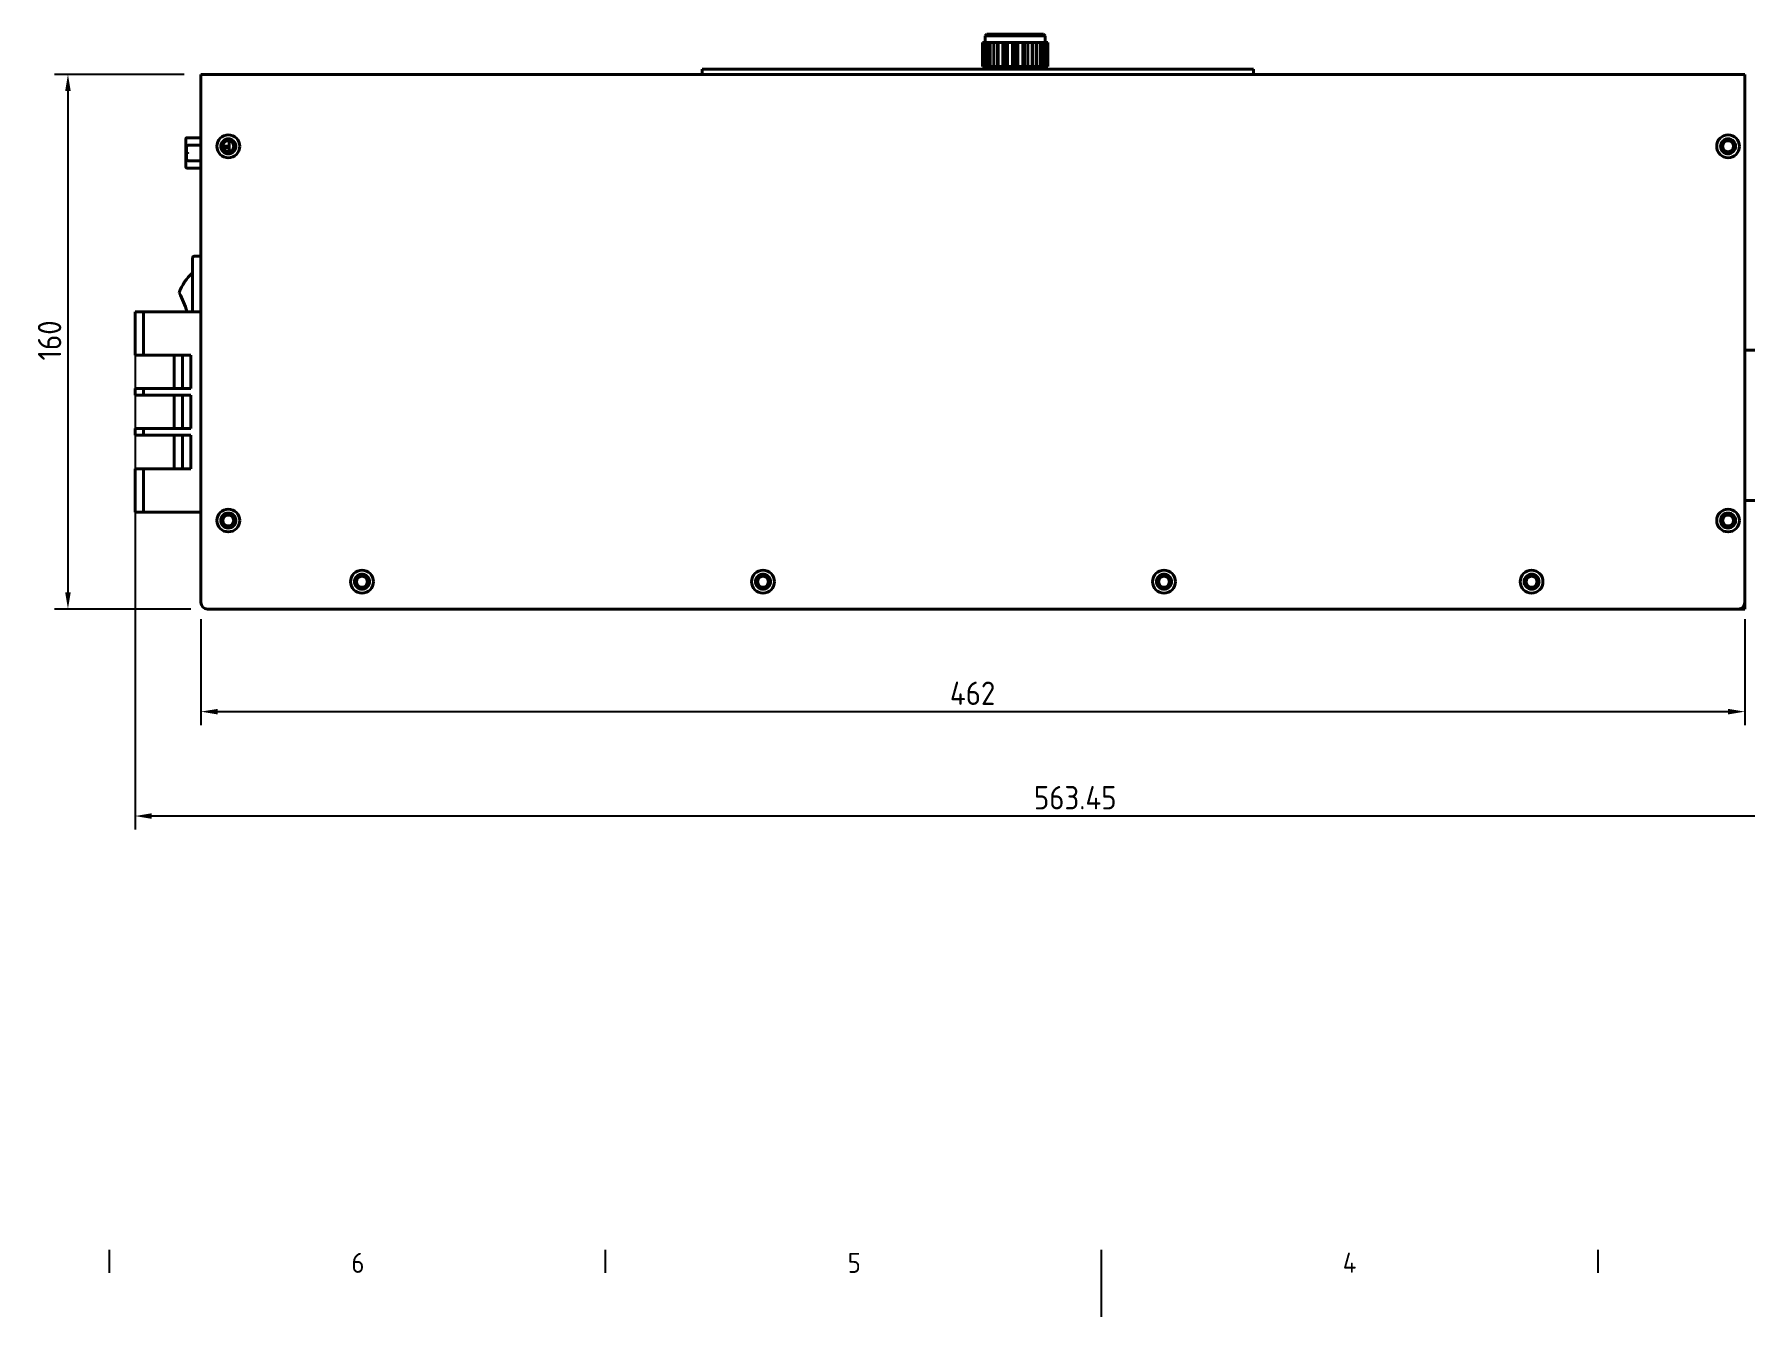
# Model space of a CAD drawing. Header units: millimetres. Extents: x 0 to 1188, y 0 to 840.
# Drawn here: x 275 to 786, y 0 to 384 of the extents above; entities that cross this region are included whole.
import ezdxf

# ---------------------------------------------------------------- set-up
doc = ezdxf.new("R2010")
doc.units = ezdxf.units.MM
doc.header["$LTSCALE"] = 2
doc.layers.get('0').update_dxf_attribs({"color": 3, "lineweight": 25})
for name, color, linetype, lineweight in [('가시적인 것(ISO)', 3, 'Continuous', 40), ('가시적인 좁은 것(ISO)', 3, 'Continuous', 35), ('경계(ISO)', 7, 'Continuous', 25), ('치수(ISO)', 2, 'Continuous', 25)]:
    doc.layers.add(name, color=color, linetype=linetype, lineweight=lineweight)
doc.styles.add('문자 텍스트_PSTEK_POSCO', font='isocp.shx')
doc.styles.add('치수 텍스트_PSTEK_POSCO', font='isocp.shx')
doc.dimstyles.new('치수_PSTEK_POSCO', dxfattribs={"dimscale": 2, "dimtxt": 3.5, "dimasz": 2.5, "dimexe": 2, "dimexo": 2.5, "dimgap": 1, "dimtad": 1, "dimrnd": 1e-08, "dimdsep": 46, "dimtxsty": '치수 텍스트_PSTEK_POSCO', "dimcen": 0.09, "dimdle": 10, "dimclrd": 7, "dimclre": 7, "dimclrt": 2, "dimadec": 1, "dimazin": 2, "dimtfac": 1, "dimtmove": 0, "dimatfit": 3, "dimfxl": 0, "dimtolj": 1, "dimlwd": -1, "dimlwe": -1, "dimarcsym": 0})

# ---------------------------------------------------------------- blocks, each defined once
blk = doc.blocks.new('경계 Default Border')
at = {"layer": '경계(ISO)'}
for p, q in [((148.5, 10), (148.5, 6.6)), ((222.75, 10), (222.75, 6.6)), ((371.25, 10), (371.25, 6.6))]:
    blk.add_line(p, q, dxfattribs=at)
at = {"layer": '경계(ISO)', "flags": 128}
blk.add_lwpolyline([(297, 0), (297, 10)], dxfattribs=at)
at = {"layer": '경계(ISO)', "color": 2, "char_height": 3, "attachment_point": 7, "style": '문자 텍스트_PSTEK_POSCO'}
for s, insert in [('6', (184.77, 6.57)), ('5', (259.02, 6.57)), ('4', (333.1, 6.6))]:
    blk.add_mtext(s, dxfattribs=dict(at, insert=insert))
blk = doc.blocks.new('*D24')
at = {"layer": 'Defpoints', "color": 0}
for p in [(324.49, 213.81), (786.49, 213.81), (786.49, 181.11)]:
    blk.add_point(p, dxfattribs=at)
at = {"layer": '치수(ISO)', "color": 7}
for p, q in [((324.49, 208.81), (324.49, 177.11)), ((786.49, 208.81), (786.49, 177.11)), ((329.49, 181.11), (781.49, 181.11))]:
    blk.add_line(p, q, dxfattribs=at)
for points in [[(329.49, 181.94), (329.49, 180.28), (324.49, 181.11)], [(781.49, 181.94), (781.49, 180.28), (786.49, 181.11)]]:
    blk.add_solid(points, dxfattribs=at)
at = {"layer": '치수(ISO)', "color": 2, "insert": (548.63, 186.61), "char_height": 7, "attachment_point": 4, "style": '치수 텍스트_PSTEK_POSCO'}
blk.add_mtext('\\A1;462', dxfattribs=at)
blk = doc.blocks.new('*D25')
at = {"layer": 'Defpoints', "color": 0}
for p in [(304.79, 300.81), (868.24, 262.56), (304.79, 149.86)]:
    blk.add_point(p, dxfattribs=at)
at = {"layer": '치수(ISO)', "color": 7}
for p, q in [((304.79, 295.81), (304.79, 145.86)), ((868.24, 257.56), (868.24, 145.86)), ((863.24, 149.86), (309.79, 149.86))]:
    blk.add_line(p, q, dxfattribs=at)
for points in [[(309.79, 150.7), (309.79, 149.03), (304.79, 149.86)], [(863.24, 150.7), (863.24, 149.03), (868.24, 149.86)]]:
    blk.add_solid(points, dxfattribs=at)
at = {"layer": '치수(ISO)', "color": 2, "insert": (573.77, 155.36), "char_height": 7, "attachment_point": 4, "style": '치수 텍스트_PSTEK_POSCO'}
blk.add_mtext('\\A1;563.45', dxfattribs=at)
blk = doc.blocks.new('*D26')
at = {"layer": 'Defpoints', "color": 0}
for p in [(324.49, 371.81), (284.7, 211.81), (326.49, 211.81)]:
    blk.add_point(p, dxfattribs=at)
at = {"layer": '치수(ISO)', "color": 7}
for p, q in [((319.49, 371.81), (280.7, 371.81)), ((284.7, 366.81), (284.7, 216.81)), ((321.49, 211.81), (280.7, 211.81))]:
    blk.add_line(p, q, dxfattribs=at)
for points in [[(283.86, 366.81), (285.53, 366.81), (284.7, 371.81)], [(283.86, 216.81), (285.53, 216.81), (284.7, 211.81)]]:
    blk.add_solid(points, dxfattribs=at)
at = {"layer": '치수(ISO)', "color": 2, "insert": (279.2, 286.2), "char_height": 7, "attachment_point": 4, "rotation": 90, "style": '치수 텍스트_PSTEK_POSCO'}
blk.add_mtext('\\A1;160', dxfattribs=at)

msp = doc.modelspace()

# ---------------------------------------------------------------- linework, layer by layer
at = {"layer": '가시적인 것(ISO)'}
for p, q in [((558.394, 381.356), (558.394, 374.206)), ((558.394, 381.356), (558.635, 381.356)), ((558.635, 381.356), (559.11, 381.356)), ((558.635, 374.206), (558.635, 381.356)), ((559.11, 381.356), (559.11, 374.206)), ((559.11, 381.356), (559.808, 381.356)), ((559.664, 383.856), (559.164, 383.356)), ((559.164, 383.356), (559.164, 381.356)), ((577.164, 383.356), (559.164, 383.356)), ((559.664, 383.856), (576.664, 383.856)), ((559.808, 381.356), (560.713, 381.356)), ((559.808, 374.206), (559.808, 381.356)), ((560.713, 381.356), (560.713, 374.206)), ((560.713, 381.356), (561.799, 381.356)), ((561.799, 381.356), (562.874, 381.356)), ((561.799, 374.206), (561.799, 381.356)), ((562.874, 381.356), (562.874, 374.206)), ((562.874, 381.356), (563.044, 381.356)), ((563.044, 381.356), (563.044, 374.206)), ((563.044, 381.356), (564.413, 381.356)), ((564.413, 381.356), (565.383, 381.356)), ((564.413, 374.206), (564.413, 381.356)), ((565.383, 381.356), (565.383, 374.206)), ((565.383, 381.356), (565.877, 381.356)), ((565.877, 381.356), (565.877, 374.206)), ((565.877, 381.356), (567.394, 381.356)), ((567.394, 381.356), (568.164, 381.356)), ((567.394, 374.206), (567.394, 381.356)), ((568.164, 381.356), (568.164, 374.206)), ((568.164, 381.356), (568.934, 381.356)), ((568.934, 381.356), (568.934, 374.206)), ((568.934, 381.356), (570.451, 381.356)), ((570.451, 381.356), (570.945, 381.356)), ((570.451, 374.206), (570.451, 381.356)), ((570.945, 381.356), (570.945, 374.206)), ((570.945, 381.356), (571.915, 381.356)), ((571.915, 381.356), (571.915, 374.206)), ((571.915, 381.356), (573.284, 381.356)), ((573.284, 381.356), (573.454, 381.356)), ((573.284, 374.206), (573.284, 381.356)), ((573.454, 381.356), (573.454, 374.206)), ((573.454, 381.356), (574.529, 381.356)), ((574.529, 381.356), (574.529, 374.206)), ((574.529, 381.356), (575.615, 381.356)), ((575.615, 374.206), (575.615, 381.356)), ((575.615, 381.356), (576.52, 381.356)), ((576.52, 381.356), (576.52, 374.206)), ((576.52, 381.356), (577.218, 381.356)), ((576.664, 383.856), (577.164, 383.356)), ((577.164, 383.356), (577.164, 381.356)), ((577.218, 374.206), (577.218, 381.356)), ((577.218, 381.356), (577.693, 381.356)), ((577.693, 381.356), (577.693, 374.206)), ((577.693, 381.356), (577.934, 381.356)), ((577.934, 374.206), (577.934, 381.356)), ((558.635, 374.206), (558.394, 374.206)), ((559.11, 374.206), (558.635, 374.206)), ((559.808, 374.206), (559.11, 374.206)), ((559.364, 373.406), (559.364, 374.206)), ((560.713, 374.206), (559.808, 374.206)), ((561.799, 374.206), (560.713, 374.206)), ((562.874, 374.206), (561.799, 374.206)), ((563.044, 374.206), (562.874, 374.206)), ((564.413, 374.206), (563.044, 374.206)), ((565.383, 374.206), (564.413, 374.206)), ((565.877, 374.206), (565.383, 374.206)), ((567.394, 374.206), (565.877, 374.206)), ((568.164, 374.206), (567.394, 374.206)), ((568.934, 374.206), (568.164, 374.206)), ((570.451, 374.206), (568.934, 374.206)), ((570.945, 374.206), (570.451, 374.206)), ((571.915, 374.206), (570.945, 374.206)), ((573.284, 374.206), (571.915, 374.206)), ((573.454, 374.206), (573.284, 374.206)), ((574.529, 374.206), (573.454, 374.206)), ((575.615, 374.206), (574.529, 374.206)), ((576.52, 374.206), (575.615, 374.206)), ((577.218, 374.206), (576.52, 374.206)), ((576.964, 373.406), (576.964, 374.206)), ((577.693, 374.206), (577.218, 374.206)), ((577.934, 374.206), (577.693, 374.206)), ((324.49, 371.806), (786.49, 371.806)), ((324.49, 371.806), (324.49, 369.806)), ((324.49, 213.806), (324.49, 369.806)), ((474.49, 373.406), (639.49, 373.406)), ((474.49, 371.806), (474.49, 373.406)), ((639.49, 371.806), (639.49, 373.406)), ((786.49, 369.806), (786.49, 371.806)), ((786.49, 369.806), (786.49, 213.806)), ((319.99, 349.949), (319.99, 345.985)), ((320.19, 350.127), (320.19, 348.289)), ((320.44, 348.289), (320.19, 348.289)), ((320.19, 348.289), (320.19, 346.451)), ((320.39, 352.88), (324.49, 352.88)), ((320.69, 350.627), (324.49, 350.627)), ((331.069, 350.356), (332.99, 350.356)), ((331.148, 349.806), (332.99, 349.806)), ((332.155, 349.806), (332.155, 350.356)), ((332.69, 350.226), (332.155, 350.226)), ((332.89, 350.026), (332.89, 349.806)), ((332.99, 350.026), (332.89, 350.026)), ((332.99, 351.899), (332.99, 348.713)), ((320.39, 343.732), (324.49, 343.732)), ((324.49, 345.951), (320.69, 345.951)), ((322.49, 317.456), (324.49, 317.456)), ((321.99, 316.956), (321.99, 300.806)), ((304.79, 300.806), (307.29, 300.806)), ((304.79, 287.806), (304.79, 300.806)), ((324.49, 300.806), (307.29, 300.806)), ((307.29, 300.806), (307.29, 287.806)), ((307.29, 287.806), (304.79, 287.806)), ((307.29, 287.806), (321.49, 287.806)), ((316.49, 287.806), (316.49, 277.806)), ((318.99, 277.806), (318.99, 287.806)), ((321.49, 287.806), (321.49, 277.806)), ((796.49, 289.306), (786.49, 289.306)), ((304.79, 277.806), (307.29, 277.806)), ((304.79, 275.806), (304.79, 277.806)), ((321.49, 277.806), (307.29, 277.806)), ((307.29, 277.806), (307.29, 275.806)), ((307.29, 275.806), (304.79, 275.806)), ((307.29, 275.806), (321.49, 275.806)), ((316.49, 275.806), (316.49, 265.806)), ((318.99, 265.806), (318.99, 275.806)), ((321.49, 275.806), (321.49, 265.806)), ((304.79, 265.806), (307.29, 265.806)), ((304.79, 263.806), (304.79, 265.806)), ((307.29, 263.806), (304.79, 263.806)), ((307.29, 265.806), (307.29, 263.806)), ((321.49, 265.806), (307.29, 265.806)), ((307.29, 263.806), (321.49, 263.806)), ((316.49, 263.806), (316.49, 253.806)), ((318.99, 253.806), (318.99, 263.806)), ((321.49, 263.806), (321.49, 253.806)), ((304.79, 253.806), (307.29, 253.806)), ((304.79, 240.806), (304.79, 253.806)), ((321.49, 253.806), (307.29, 253.806)), ((307.29, 253.806), (307.29, 240.806)), ((307.29, 240.806), (304.79, 240.806)), ((307.29, 240.806), (324.49, 240.806)), ((324.48, 240.806), (324.48, 229.806)), ((796.49, 244.306), (786.49, 244.306)), ((324.49, 229.806), (324.48, 229.806)), ((784.49, 211.806), (326.49, 211.806)), ((784.49, 211.806), (786.49, 211.806)), ((786.426, 213.306), (786.49, 213.306)), ((786.49, 213.806), (786.49, 213.306)), ((786.49, 211.806), (786.49, 213.306))]:
    msp.add_line(p, q, dxfattribs=at)
for centre, radius in [((332.69, 350.306), 3.4), ((781.49, 350.306), 3.4), ((332.69, 350.306), 2.25), ((332.69, 350.306), 2.1), ((332.69, 350.306), 1.621), ((781.49, 350.306), 2.25), ((781.49, 350.306), 1.621), ((332.69, 238.306), 3.4), ((781.49, 238.306), 3.4), ((332.69, 238.306), 2.25), ((332.69, 238.306), 2.1), ((332.69, 238.306), 1.621), ((781.49, 238.306), 2.25), ((781.49, 238.306), 1.621), ((372.69, 220.006), 3.4), ((372.69, 220.006), 2.25), ((372.69, 220.006), 2.1), ((372.69, 220.006), 1.621), ((492.69, 220.006), 3.4), ((492.69, 220.006), 2.25), ((492.69, 220.006), 2.1), ((492.69, 220.006), 1.621), ((612.69, 220.006), 3.4), ((612.69, 220.006), 2.25), ((612.69, 220.006), 2.1), ((612.69, 220.006), 1.621), ((722.69, 220.006), 3.4), ((722.69, 220.006), 2.25), ((722.69, 220.006), 2.1), ((722.69, 220.006), 1.621)]:
    msp.add_circle(centre, radius, dxfattribs=at)
for centre, radius, start, end in [((320.69, 350.127), 0.5, 120, 180), ((320.69, 350.127), 0.5, 90, 120), ((332.69, 350.026), 0.2, 0, 90), ((320.39, 344.132), 0.4, 180, 270), ((320.69, 346.451), 0.5, 180, 240), ((320.69, 346.451), 0.5, 240, 270), ((322.49, 316.956), 0.5, 90, 180), ((331.758, 301.61), 14.597, 132.00925, 160.61062), ((286.247, 289.984), 35.762, 17.61396, 27.42531), ((326.49, 213.806), 2, 180, 270), ((784.49, 213.806), 2, 270, 0)]:
    msp.add_arc(centre, radius, start, end, dxfattribs=at)
for centre, major_axis, start_param, end_param in [((320.69, 350.127), (0.483, -0.483), 1.8325957, 2.3561945), ((320.69, 348.289), (0.483, 0.483), 1.3089969, 1.8325957), ((320.69, 348.289), (-0.483, 0.483), 1.3089969, 1.8325957), ((320.69, 346.451), (0.483, 0.483), 3.9269908, 4.4505896)]:
    msp.add_ellipse(centre, major_axis=major_axis, ratio=0.2679492, start_param=start_param, end_param=end_param, dxfattribs=at)
for points, knots in [([(320.39, 352.88), (320.342, 352.88), (320.292, 352.871), (320.242, 352.851), (320.193, 352.832), (320.146, 352.801), (320.107, 352.762), (320.068, 352.723), (320.037, 352.676), (320.018, 352.627), (319.998, 352.578), (319.99, 352.527), (319.99, 352.48)], [0, 0, 0, 0, 0.25, 0.25, 0.25, 0.5, 0.5, 0.5, 0.75, 0.75, 0.75, 1, 1, 1, 1]), ([(319.99, 352.48), (319.99, 352.48), (319.99, 352.46), (319.99, 352.39), (319.99, 352.339), (319.99, 352.207), (319.99, 352.127), (319.99, 351.939), (319.99, 351.831), (319.99, 351.594), (319.99, 351.462), (319.99, 351.182), (319.99, 351.036), (319.99, 350.733), (319.99, 350.576), (319.99, 350.263), (319.99, 350.106), (319.99, 349.949)], [-1, -1, -1, -1, -0.875, -0.875, -0.75, -0.75, -0.625, -0.625, -0.5, -0.5, -0.375, -0.375, -0.25, -0.25, -0.125, -0.125, 0, 0, 0, 0]), ([(319.99, 345.985), (319.99, 345.728), (319.99, 345.482), (319.99, 345.143), (319.99, 345.035), (319.99, 344.836), (319.99, 344.743), (319.99, 344.574), (319.99, 344.499), (319.99, 344.369), (319.99, 344.313), (319.99, 344.176), (319.99, 344.132), (319.99, 344.132)], [-1, -1, -1, -1, -0.75, -0.75, -0.625, -0.625, -0.5, -0.5, -0.375, -0.375, -0.25, -0.25, 0, 0, 0, 0])]:
    msp.add_open_spline(points, degree=3, knots=knots, dxfattribs=at)
at = {"layer": '가시적인 좁은 것(ISO)'}
for centre, start, end in [((332.69, 350.306), 350, 260), ((781.49, 350.306), 190, 100), ((332.69, 238.306), 350, 260), ((781.49, 238.306), 190, 100), ((372.69, 220.006), 350, 260), ((492.69, 220.006), 350, 260), ((612.69, 220.006), 350, 260), ((722.69, 220.006), 350, 260)]:
    msp.add_arc(centre, 2, start, end, dxfattribs=at)

# ---------------------------------------------------------------- block references
at = {"xscale": 2, "yscale": 2, "zscale": 2}
msp.add_blockref('경계 Default Border', (0, 0), dxfattribs=at)

# ---------------------------------------------------------------- dimensions: what is measured, and where the dimension line sits
at = {"layer": '치수(ISO)', "color": 7}
for base, p1, p2, angle, picture, middle in [((284.697, 211.806), (324.49, 371.806), (326.49, 211.806), 270, '*D26', (284.697, 291.806)), ((304.79, 149.865), (868.24, 262.556), (304.79, 300.806), 180, '*D25', (586.515, 149.865))]:
    dim = msp.add_linear_dim(base=base, p1=p1, p2=p2, angle=angle, dimstyle='치수_PSTEK_POSCO', override={"dimdec": 2, "dimtp": 0, "dimtm": 0, "dimtdec": 2, "dimtofl": 0, "dimatfit": 1}, dxfattribs=at)
    dim.commit()
    dim.dimension.update_dxf_attribs({"geometry": picture, "text_midpoint": middle, "dimtype": 160})
dim = msp.add_linear_dim(base=(786.49, 181.111), p1=(324.49, 213.806), p2=(786.49, 213.806), dimstyle='치수_PSTEK_POSCO', override={"dimdec": 2, "dimtp": 0, "dimtm": 0, "dimtdec": 2, "dimtofl": 0, "dimatfit": 1}, dxfattribs=at)
dim.commit()
dim.dimension.update_dxf_attribs({"geometry": '*D24', "text_midpoint": (555.49, 181.111), "dimtype": 160})

doc.saveas('drawing.dxf')
